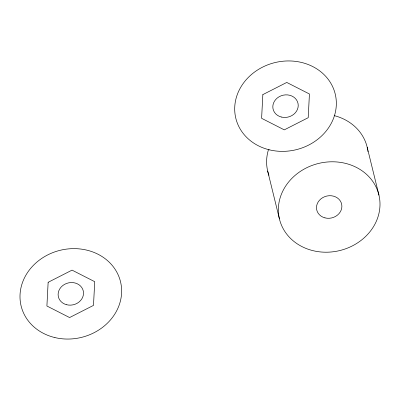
<?xml version="1.0" encoding="UTF-8"?>
<svg xmlns="http://www.w3.org/2000/svg" width="400" height="400" viewBox="0 0 400 400"><rect width="100%" height="100%" fill="white"/><g stroke="black" fill="none" stroke-linecap="round" stroke-linejoin="round"><path stroke-width="0.6" d="M367.185 147.23L378.94 195.1A51.165 44.835 -13.8 0 1 313.265 250.73A51.165 44.835 -13.8 0 1 295.34 175.17A51.165 44.835 -13.8 0 1 378.94 195.1M267.665 171.025L279.425 218.9M334.15 115.595A51.165 44.835 -13.8 0 1 367.735 149.99M367.82 150.55A51.165 44.835 -13.8 0 1 367.97 151.665M268.955 175.345A51.165 44.835 -13.8 0 1 268.475 149.645M48.14 282.3L46.905 306.01L69.585 317.555L93.495 305.39L94.73 281.68L72.05 270.135L48.14 282.3M262.84 94.61L261.61 118.32L284.285 129.865L308.2 117.7L309.435 93.99L286.755 82.445L262.84 94.61M54.9 337.575A51.165 44.835 -13.8 0 0 120.575 281.945A51.165 44.835 -13.8 0 0 36.975 262.015A51.165 44.835 -13.8 0 0 54.9 337.575M66.58 304.715A12.79 11.21 -13.8 0 0 83.31 291.105A12.79 11.21 -13.8 0 0 62.565 285.715A12.79 11.21 -13.8 0 0 66.58 304.715M281.28 117.02A12.79 11.21 -13.8 0 0 298.015 103.415A12.79 11.21 -13.8 0 0 277.265 98.025A12.79 11.21 -13.8 0 0 281.28 117.02M269.6 149.885A51.165 44.835 -13.8 0 0 335.28 94.255A51.165 44.835 -13.8 0 0 251.68 74.325A51.165 44.835 -13.8 0 0 269.6 149.885M324.945 217.87A12.79 11.21 -13.8 0 0 341.675 204.26A12.79 11.21 -13.8 0 0 320.93 198.87A12.79 11.21 -13.8 0 0 324.945 217.87"/></g></svg>
